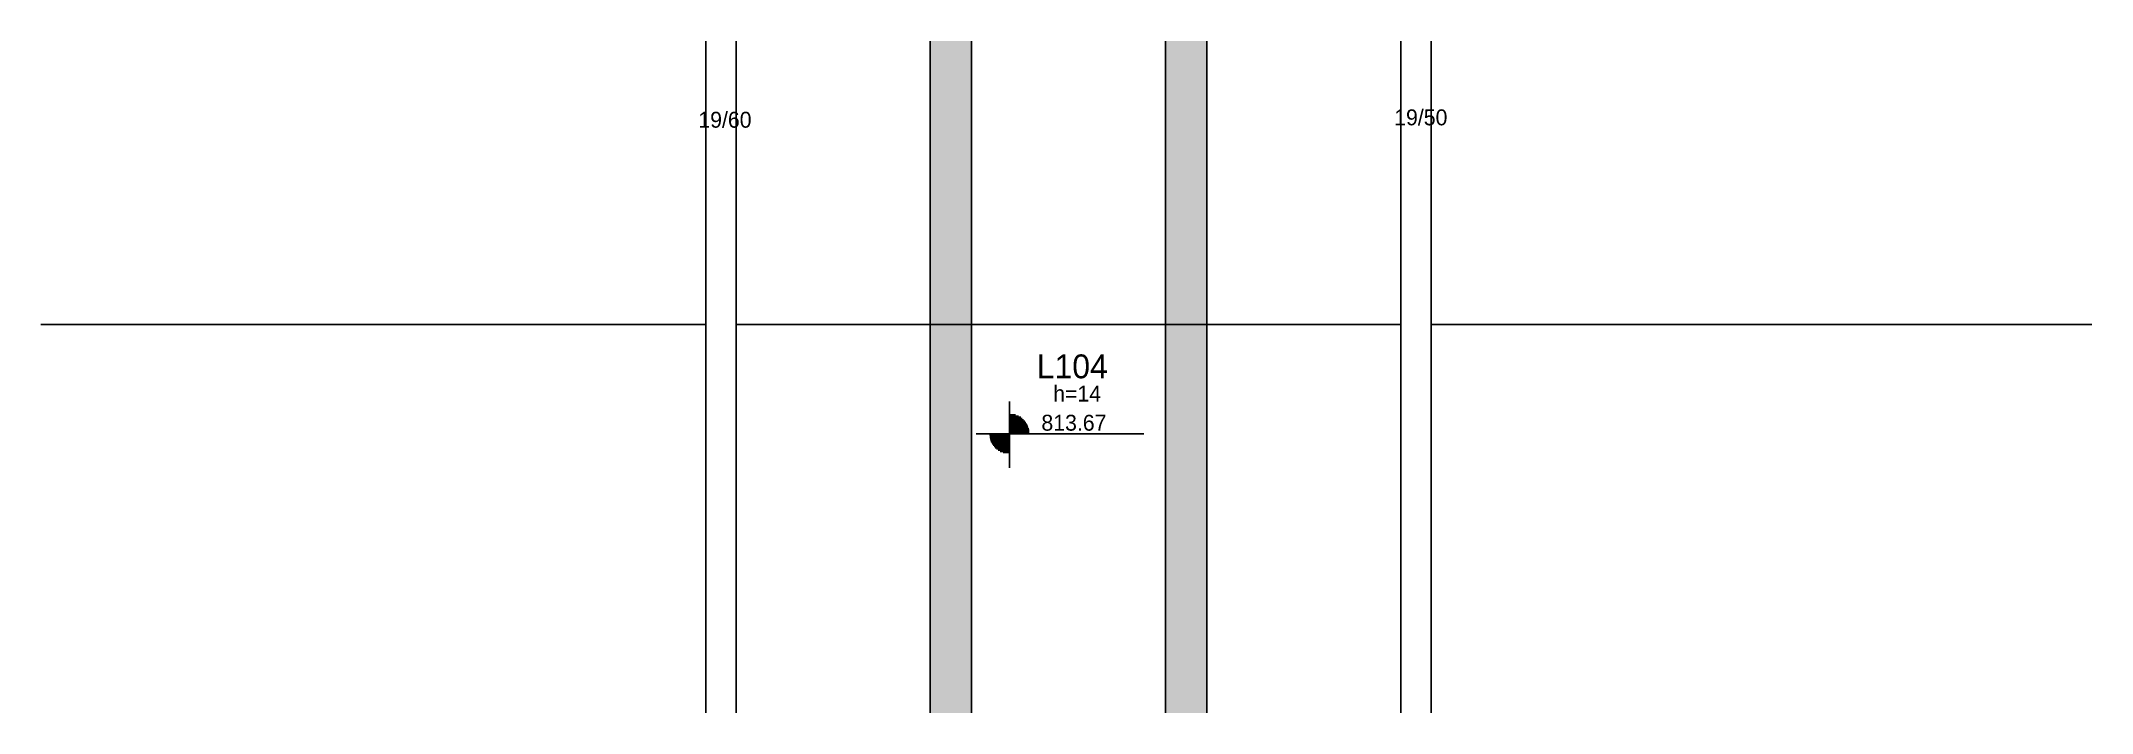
# Model space of a CAD drawing. Header units: metres. Extents: x 3921 to 5211, y 2803 to 3225.
import ezdxf

# ---------------------------------------------------------------- set-up
doc = ezdxf.new("R2010")
doc.units = ezdxf.units.M
for name, color, linetype in [('3', 7, 'Continuous'), ('4', 7, 'Continuous'), ('Hachura', 7, 'Continuous'), ('Painéis', 7, 'Continuous')]:
    doc.layers.add(name, color=color, linetype=linetype)

msp = doc.modelspace()

# ---------------------------------------------------------------- hatches: boundary and pattern name
at = {"layer": 'Hachura'}
h = msp.add_hatch(color=7, dxfattribs=at)
h.dxf.hatch_style = 1
h.paths.add_polyline_path([(4506.4, 2802.8), (4480.4, 2802.8), (4480.4, 2802.8), (4480.4, 3224.8), (4480.4, 3224.8), (4506.4, 3224.8), (4506.4, 3224.8), (4506.4, 2802.8)])
h = msp.add_hatch(color=7, dxfattribs=at)
h.dxf.hatch_style = 1
h.paths.add_polyline_path([(4654.4, 2802.8), (4628.4, 2802.8), (4628.4, 2802.8), (4628.4, 3224.8), (4628.4, 3224.8), (4654.4, 3224.8), (4654.4, 3224.8), (4654.4, 2802.8)])

# ---------------------------------------------------------------- linework, layer by layer
at = {"layer": '3', "color": 7, "lineweight": 25}
for p, q in [((4530.3, 2990.7), (4530.3, 2998.4)), ((4530.3, 2990.7), (4530.3, 2965.7)), ((4530.3, 2990), (4534.1, 2990)), ((4530.3, 2989.3), (4536, 2989.3)), ((4530.3, 2988.5), (4537.4, 2988.5)), ((4530.3, 2987.7), (4538.4, 2987.7)), ((4530.3, 2986.9), (4539.2, 2986.9)), ((4530.3, 2986.1), (4540, 2986.1)), ((4530.3, 2985.3), (4540.6, 2985.3)), ((4530.3, 2984.5), (4541.1, 2984.5)), ((4530.3, 2983.7), (4541.5, 2983.7)), ((4530.3, 2982.9), (4541.9, 2982.9)), ((4530.3, 2982.1), (4542.1, 2982.1)), ((4530.3, 2981.3), (4542.4, 2981.3)), ((4530.3, 2980.5), (4542.6, 2980.5)), ((4530.3, 2979.7), (4542.7, 2979.7)), ((4530.3, 2978.9), (4542.8, 2978.9)), ((4517.8, 2978.2), (4509.3, 2978.2)), ((4517.8, 2978.2), (4542.8, 2978.2)), ((4530.3, 2977.4), (4517.8, 2977.4)), ((4530.3, 2976.6), (4517.9, 2976.6)), ((4530.3, 2975.8), (4518, 2975.8)), ((4530.3, 2975), (4518.2, 2975)), ((4530.3, 2974.2), (4518.4, 2974.2)), ((4530.3, 2973.4), (4518.7, 2973.4)), ((4530.3, 2972.6), (4519.1, 2972.6)), ((4530.3, 2971.8), (4519.5, 2971.8)), ((4530.3, 2971), (4520, 2971)), ((4530.3, 2970.2), (4520.6, 2970.2)), ((4530.3, 2969.4), (4521.3, 2969.4)), ((4530.3, 2968.6), (4522.2, 2968.6)), ((4530.3, 2967.8), (4523.2, 2967.8)), ((4530.3, 2967.1), (4524.5, 2967.1)), ((4530.3, 2966.3), (4526.4, 2966.3)), ((4542.8, 2978.2), (4614.7, 2978.2)), ((4530.3, 2965.7), (4530.3, 2956.8))]:
    msp.add_line(p, q, dxfattribs=at)
for points in [[(4339.4, 3224.8), (4339.4, 2802.8)], [(4358.4, 2802.8), (4358.4, 3224.8)], [(4776.4, 3224.8), (4776.4, 2802.8)], [(4795.4, 2802.8), (4795.4, 3224.8)]]:
    msp.add_lwpolyline(points, dxfattribs=at)
at = {"layer": 'Painéis', "color": 7, "lineweight": 25}
for p, q in [((4480.4, 2802.8), (4480.4, 3224.8)), ((4506.4, 2802.8), (4506.4, 3224.8)), ((4628.4, 2802.8), (4628.4, 3224.8)), ((4654.4, 2802.8), (4654.4, 3224.8)), ((4339.4, 3046.8), (3921.4, 3046.8)), ((4776.4, 3046.8), (4358.4, 3046.8)), ((5210.9, 3046.8), (4795.4, 3046.8))]:
    msp.add_line(p, q, dxfattribs=at)

# ---------------------------------------------------------------- texts
at = {"layer": '3', "color": 7, "lineweight": 25}
for s, p in [('19/60', (4334.7, 3170.4)), ('19/50', (4772.2, 3171.9)), ('h=14', (4557.8, 2998.4)), ('813.67', (4550.4, 2980.1))]:
    msp.add_text(s, height=10, dxfattribs=at).set_placement(p)
at = {"layer": '4', "color": 7, "lineweight": 25}
msp.add_text('L104', height=15, dxfattribs=at).set_placement((4547.5, 3013))

doc.saveas('drawing.dxf')
